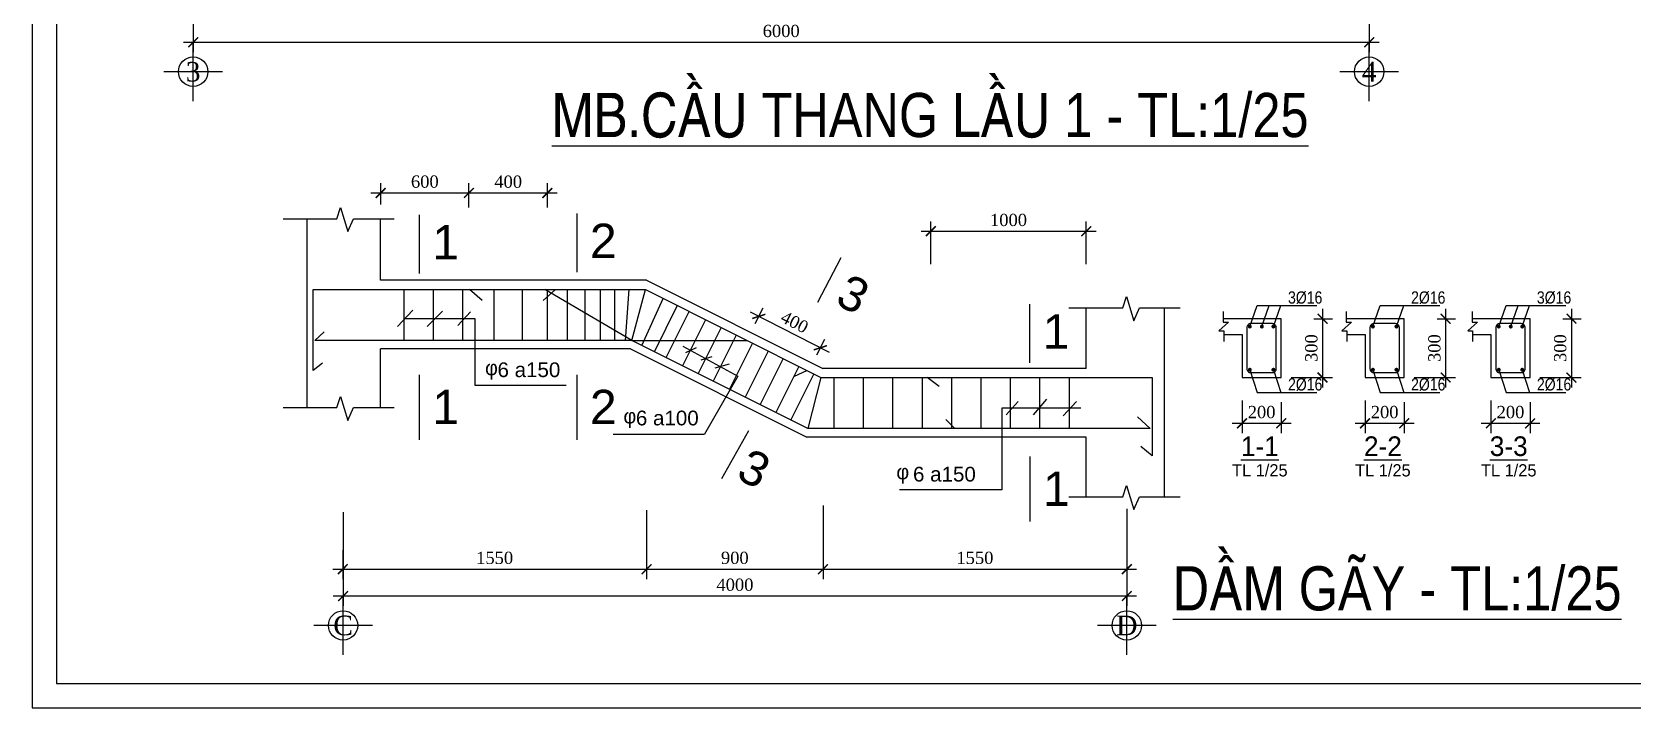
# Model space of a CAD drawing. Extents: x 394 to 4072, y -2056 to 755.
# Drawn here: x 3231.5 to 3558.2, y 160.5 to 298.3 of the extents above; entities that cross this region are included whole.
import ezdxf
from ezdxf.enums import TextEntityAlignment as Align

# ---------------------------------------------------------------- set-up
doc = ezdxf.new("R2010")
doc.units = 0
doc.header["$MEASUREMENT"] = 0
doc.layers.get('0').update_dxf_attribs({"linetype": 'CONTINUOUS'})
doc.layers.get('DEFPOINTS').update_dxf_attribs({"linetype": 'CONTINUOUS'})
for name, color, linetype in [('cot', 8, 'CONTINUOUS'), ('DAI', 3, 'CONTINUOUS'), ('DIM', 1, 'CONTINUOUS'), ('MOTAAR', 1, 'CONTINUOUS'), ('TEXT', 7, 'CONTINUOUS'), ('THEP', 6, 'CONTINUOUS'), ('TU1', 9, 'CONTINUOUS'), ('TUONG', 7, 'CONTINUOUS')]:
    doc.layers.add(name, color=color, linetype=linetype)
doc.styles.add('DIM-NEW', font='')
doc.styles.add('T1', font='romans.shx')
doc.styles.add('T2', font='')
doc.styles.add('VNI-TIMES', font='')
doc.styles.get('DIM-NEW').set_extended_font_data('VNI-Helve-Condense')
doc.styles.get('T2').set_extended_font_data('VNI-Times')
doc.styles.get('VNI-TIMES').set_extended_font_data('VNI-Times')
doc.dimstyles.new('TL20', dxfattribs={"dimtxt": 2.5, "dimasz": 2, "dimexe": 2, "dimexo": 2, "dimgap": 1, "dimtad": 1, "dimdec": 0, "dimlfac": 20, "dimzin": 0, "dimdsep": 46, "dimtxsty": 'T2', "dimblk": 'ARCHTICK', "dimcen": 2.5, "dimdle": 2, "dimclrd": 1, "dimclre": 1, "dimclrt": 2, "dimadec": 0, "dimazin": 0, "dimtfac": 1, "dimtdec": 0, "dimtix": 1, "dimtofl": 0, "dimtmove": 0, "dimatfit": 0, "dimldrblk": 'ARCHTICK', "dimfxl": 1, "dimtolj": 1, "dimtzin": 0, "dimlwd": -1, "dimlwe": -1, "dimarcsym": 0})
doc.dimstyles.new('TL25', dxfattribs={"dimtxt": 2.5, "dimasz": 2, "dimexe": 2, "dimexo": 2, "dimgap": 1, "dimtad": 1, "dimdec": 0, "dimlfac": 25, "dimzin": 0, "dimdsep": 46, "dimtxsty": 'T2', "dimblk": 'ARCHTICK', "dimcen": 2.5, "dimdle": 2, "dimclrd": 1, "dimclre": 1, "dimclrt": 2, "dimadec": 0, "dimazin": 0, "dimtfac": 1, "dimtdec": 0, "dimtix": 1, "dimtofl": 0, "dimtmove": 0, "dimatfit": 0, "dimldrblk": 'ARCHTICK', "dimfxl": 1, "dimtolj": 1, "dimtzin": 0, "dimlwd": -1, "dimlwe": -1, "dimarcsym": 0})

# ---------------------------------------------------------------- blocks, each defined once
blk = doc.blocks.new('_ARCHTICK')
at = {"color": 0, "linetype": 'ByBlock', "const_width": 0.15}
blk.add_lwpolyline([(-0.5, -0.5), (0.5, 0.5)], dxfattribs=at)
blk = doc.blocks.new('*D128')
at = {"layer": 'DEFPOINTS', "color": 0, "transparency": 16777216}
for p in [(3454.92, 203.11), (3392.92, 194.61), (3454.92, 188.79)]:
    blk.add_point(p, dxfattribs=at)
at = {"layer": 'TUONG', "color": 1, "transparency": 16777216}
for p, q in [((3454.92, 201.11), (3454.92, 186.79)), ((3392.92, 192.61), (3392.92, 186.79)), ((3390.92, 188.79), (3456.92, 188.79))]:
    blk.add_line(p, q, dxfattribs=at)
at = {"layer": 'TUONG', "color": 1, "transparency": 16777216, "xscale": 2, "yscale": 2, "zscale": 2, "rotation": 180}
blk.add_blockref('_ARCHTICK', (3392.92, 188.79), dxfattribs=at)
at = {"layer": 'TUONG', "color": 1, "transparency": 16777216, "xscale": 2, "yscale": 2, "zscale": 2}
blk.add_blockref('_ARCHTICK', (3454.92, 188.79), dxfattribs=at)
at = {"layer": 'TUONG', "color": 2, "transparency": 16777216, "insert": (3423.92, 191.09), "char_height": 2.5, "attachment_point": 5, "style": 'T2'}
blk.add_mtext('\\A1;1550', dxfattribs=at)
blk = doc.blocks.new('*D129')
at = {"layer": 'DEFPOINTS', "color": 0, "transparency": 16777216}
for p in [(3392.92, 203.77), (3356.92, 197.46), (3392.92, 188.79)]:
    blk.add_point(p, dxfattribs=at)
at = {"layer": 'TUONG', "color": 1, "transparency": 16777216}
for p, q in [((3392.92, 201.77), (3392.92, 186.79)), ((3356.92, 195.46), (3356.92, 186.79)), ((3354.92, 188.79), (3394.92, 188.79))]:
    blk.add_line(p, q, dxfattribs=at)
at = {"layer": 'TUONG', "color": 1, "transparency": 16777216, "xscale": 2, "yscale": 2, "zscale": 2, "rotation": 180}
blk.add_blockref('_ARCHTICK', (3356.92, 188.79), dxfattribs=at)
at = {"layer": 'TUONG', "color": 1, "transparency": 16777216, "xscale": 2, "yscale": 2, "zscale": 2}
blk.add_blockref('_ARCHTICK', (3392.92, 188.79), dxfattribs=at)
at = {"layer": 'TUONG', "color": 2, "transparency": 16777216, "insert": (3374.92, 191.09), "char_height": 2.5, "attachment_point": 5, "style": 'T2'}
blk.add_mtext('\\A1;900', dxfattribs=at)
blk = doc.blocks.new('*D130')
at = {"layer": 'DEFPOINTS', "color": 0, "transparency": 16777216}
for p in [(3378.2, 237.14), (3392.37, 233.94), (3390.74, 230.75)]:
    blk.add_point(p, dxfattribs=at)
at = {"layer": 'TUONG', "color": 1, "transparency": 16777216}
for p, q in [((3379.11, 238.92), (3380.73, 242.12)), ((3378.04, 241.24), (3394.15, 233.03)), ((3391.65, 232.53), (3393.27, 235.72))]:
    blk.add_line(p, q, dxfattribs=at)
at = {"layer": 'TUONG', "color": 1, "transparency": 16777216, "xscale": 2, "yscale": 2, "zscale": 2}
for p, rotation in [((3379.82, 240.34), 152.9800203264659), ((3392.37, 233.94), 332.980020326466)]:
    blk.add_blockref('_ARCHTICK', p, dxfattribs=dict(at, rotation=rotation))
at = {"layer": 'TUONG', "color": 2, "transparency": 16777216, "insert": (3387.13, 239.17), "char_height": 2.5, "attachment_point": 5, "rotation": 332.98, "style": 'T2'}
blk.add_mtext('\\A1;400', dxfattribs=at)
blk = doc.blocks.new('*D131')
at = {"layer": 'DEFPOINTS', "color": 0, "transparency": 16777216}
for p in [(3294.98, 202.41), (3454.92, 192.35), (3454.92, 183.33)]:
    blk.add_point(p, dxfattribs=at)
at = {"layer": 'TUONG', "color": 1, "transparency": 16777216}
for p, q in [((3294.98, 200.41), (3294.98, 181.33)), ((3454.92, 190.35), (3454.92, 181.33)), ((3292.98, 183.33), (3456.92, 183.33))]:
    blk.add_line(p, q, dxfattribs=at)
at = {"layer": 'TUONG', "color": 1, "transparency": 16777216, "xscale": 2, "yscale": 2, "zscale": 2, "rotation": 180}
blk.add_blockref('_ARCHTICK', (3294.98, 183.33), dxfattribs=at)
at = {"layer": 'TUONG', "color": 1, "transparency": 16777216, "xscale": 2, "yscale": 2, "zscale": 2}
blk.add_blockref('_ARCHTICK', (3454.92, 183.33), dxfattribs=at)
at = {"layer": 'TUONG', "color": 2, "transparency": 16777216, "insert": (3374.95, 185.61), "char_height": 2.5, "attachment_point": 5, "style": 'T2'}
blk.add_mtext('\\A1;4000', dxfattribs=at)
blk = doc.blocks.new('*D132')
at = {"layer": 'DEFPOINTS', "color": 0, "transparency": 16777216}
for p in [(3356.92, 202.86), (3294.91, 194.69), (3356.92, 188.79)]:
    blk.add_point(p, dxfattribs=at)
at = {"layer": 'TUONG', "color": 1, "transparency": 16777216}
for p, q in [((3356.92, 200.86), (3356.92, 186.79)), ((3294.91, 192.69), (3294.91, 186.79)), ((3292.91, 188.79), (3358.92, 188.79))]:
    blk.add_line(p, q, dxfattribs=at)
at = {"layer": 'TUONG', "color": 1, "transparency": 16777216, "xscale": 2, "yscale": 2, "zscale": 2, "rotation": 180}
blk.add_blockref('_ARCHTICK', (3294.91, 188.79), dxfattribs=at)
at = {"layer": 'TUONG', "color": 1, "transparency": 16777216, "xscale": 2, "yscale": 2, "zscale": 2}
blk.add_blockref('_ARCHTICK', (3356.92, 188.79), dxfattribs=at)
at = {"layer": 'TUONG', "color": 2, "transparency": 16777216, "insert": (3325.91, 191.09), "char_height": 2.5, "attachment_point": 5, "style": 'T2'}
blk.add_mtext('\\A1;1550', dxfattribs=at)
blk = doc.blocks.new('*D133')
at = {"layer": 'DEFPOINTS', "color": 0, "transparency": 16777216}
for p in [(3336.67, 265.51), (3320.67, 260.55), (3336.67, 260.55)]:
    blk.add_point(p, dxfattribs=at)
at = {"layer": 'TUONG', "color": 1, "transparency": 16777216}
for p, q in [((3318.67, 265.51), (3338.67, 265.51)), ((3320.67, 262.55), (3320.67, 267.51)), ((3336.67, 262.55), (3336.67, 267.51))]:
    blk.add_line(p, q, dxfattribs=at)
at = {"layer": 'TUONG', "color": 1, "transparency": 16777216, "xscale": 2, "yscale": 2, "zscale": 2, "rotation": 180}
blk.add_blockref('_ARCHTICK', (3320.67, 265.51), dxfattribs=at)
at = {"layer": 'TUONG', "color": 1, "transparency": 16777216, "xscale": 2, "yscale": 2, "zscale": 2}
blk.add_blockref('_ARCHTICK', (3336.67, 265.51), dxfattribs=at)
at = {"layer": 'TUONG', "color": 2, "transparency": 16777216, "insert": (3328.67, 267.79), "char_height": 2.5, "attachment_point": 5, "style": 'T2'}
blk.add_mtext('\\A1;400', dxfattribs=at)
blk = doc.blocks.new('*D134')
at = {"layer": 'DEFPOINTS', "color": 0, "transparency": 16777216}
for p in [(3446.65, 257.71), (3414.92, 249.02), (3446.65, 249.02)]:
    blk.add_point(p, dxfattribs=at)
at = {"layer": 'TUONG', "color": 1, "transparency": 16777216}
for p, q in [((3414.92, 251.02), (3414.92, 259.71)), ((3446.65, 251.02), (3446.65, 259.71)), ((3412.92, 257.71), (3448.65, 257.71))]:
    blk.add_line(p, q, dxfattribs=at)
at = {"layer": 'TUONG', "color": 1, "transparency": 16777216, "xscale": 2, "yscale": 2, "zscale": 2, "rotation": 180}
blk.add_blockref('_ARCHTICK', (3414.92, 257.71), dxfattribs=at)
at = {"layer": 'TUONG', "color": 1, "transparency": 16777216, "xscale": 2, "yscale": 2, "zscale": 2}
blk.add_blockref('_ARCHTICK', (3446.65, 257.71), dxfattribs=at)
at = {"layer": 'TUONG', "color": 2, "transparency": 16777216, "insert": (3430.78, 259.99), "char_height": 2.5, "attachment_point": 5, "style": 'T2'}
blk.add_mtext('\\A1;1000', dxfattribs=at)
blk = doc.blocks.new('*D135')
at = {"layer": 'DEFPOINTS', "color": 0, "transparency": 16777216}
for p in [(3320.67, 265.51), (3302.65, 261.18), (3320.67, 260.55)]:
    blk.add_point(p, dxfattribs=at)
at = {"layer": 'TUONG', "color": 1, "transparency": 16777216}
for p, q in [((3300.65, 265.51), (3322.67, 265.51)), ((3302.65, 263.18), (3302.65, 267.51)), ((3320.67, 262.55), (3320.67, 267.51))]:
    blk.add_line(p, q, dxfattribs=at)
at = {"layer": 'TUONG', "color": 1, "transparency": 16777216, "xscale": 2, "yscale": 2, "zscale": 2, "rotation": 180}
blk.add_blockref('_ARCHTICK', (3302.65, 265.51), dxfattribs=at)
at = {"layer": 'TUONG', "color": 1, "transparency": 16777216, "xscale": 2, "yscale": 2, "zscale": 2}
blk.add_blockref('_ARCHTICK', (3320.67, 265.51), dxfattribs=at)
at = {"layer": 'TUONG', "color": 2, "transparency": 16777216, "insert": (3311.66, 267.81), "char_height": 2.5, "attachment_point": 5, "style": 'T2'}
blk.add_mtext('\\A1;600', dxfattribs=at)
blk = doc.blocks.new('*D139')
at = {"layer": 'DEFPOINTS', "color": 0, "transparency": 16777216}
for p in [(3478.43, 225.21), (3486.43, 224.85), (3486.43, 218.54)]:
    blk.add_point(p, dxfattribs=at)
at = {"layer": 'TUONG', "color": 1, "transparency": 16777216}
for p, q in [((3478.43, 223.21), (3478.43, 216.54)), ((3486.43, 222.85), (3486.43, 216.54)), ((3476.43, 218.54), (3488.43, 218.54))]:
    blk.add_line(p, q, dxfattribs=at)
at = {"layer": 'TUONG', "color": 1, "transparency": 16777216, "xscale": 2, "yscale": 2, "zscale": 2, "rotation": 180}
blk.add_blockref('_ARCHTICK', (3478.43, 218.54), dxfattribs=at)
at = {"layer": 'TUONG', "color": 1, "transparency": 16777216, "xscale": 2, "yscale": 2, "zscale": 2}
blk.add_blockref('_ARCHTICK', (3486.43, 218.54), dxfattribs=at)
at = {"layer": 'TUONG', "color": 2, "transparency": 16777216, "insert": (3482.43, 220.82), "char_height": 2.5, "attachment_point": 5, "style": 'T2'}
blk.add_mtext('\\A1;200', dxfattribs=at)
blk = doc.blocks.new('*D138')
at = {"layer": 'DEFPOINTS', "color": 0, "transparency": 16777216}
for p in [(3491.11, 239.87), (3486.43, 227.87), (3494.87, 227.87)]:
    blk.add_point(p, dxfattribs=at)
at = {"layer": 'TUONG', "color": 1, "transparency": 16777216}
for p, q in [((3494.87, 241.87), (3494.87, 225.87)), ((3493.11, 239.87), (3496.87, 239.87)), ((3488.43, 227.87), (3496.87, 227.87))]:
    blk.add_line(p, q, dxfattribs=at)
at = {"layer": 'TUONG', "color": 1, "transparency": 16777216, "xscale": 2, "yscale": 2, "zscale": 2}
for p, rotation in [((3494.87, 239.87), 90), ((3494.87, 227.87), 270)]:
    blk.add_blockref('_ARCHTICK', p, dxfattribs=dict(at, rotation=rotation))
at = {"layer": 'TUONG', "color": 2, "transparency": 16777216, "insert": (3492.59, 233.87), "char_height": 2.5, "attachment_point": 5, "rotation": 90, "style": 'T2'}
blk.add_mtext('\\A1;300', dxfattribs=at)
blk = doc.blocks.new('*D141')
at = {"layer": 'DEFPOINTS', "color": 0, "transparency": 16777216}
for p in [(3516.23, 239.87), (3511.54, 227.87), (3519.98, 227.87)]:
    blk.add_point(p, dxfattribs=at)
at = {"layer": 'TUONG', "color": 1, "transparency": 16777216}
for p, q in [((3519.98, 241.87), (3519.98, 225.87)), ((3518.23, 239.87), (3521.98, 239.87)), ((3513.54, 227.87), (3521.98, 227.87))]:
    blk.add_line(p, q, dxfattribs=at)
at = {"layer": 'TUONG', "color": 1, "transparency": 16777216, "xscale": 2, "yscale": 2, "zscale": 2}
for p, rotation in [((3519.98, 239.87), 90), ((3519.98, 227.87), 270)]:
    blk.add_blockref('_ARCHTICK', p, dxfattribs=dict(at, rotation=rotation))
at = {"layer": 'TUONG', "color": 2, "transparency": 16777216, "insert": (3517.7, 233.87), "char_height": 2.5, "attachment_point": 5, "rotation": 90, "style": 'T2'}
blk.add_mtext('\\A1;300', dxfattribs=at)
blk = doc.blocks.new('*D140')
at = {"layer": 'DEFPOINTS', "color": 0, "transparency": 16777216}
for p in [(3503.54, 225.21), (3511.54, 224.85), (3511.54, 218.54)]:
    blk.add_point(p, dxfattribs=at)
at = {"layer": 'TUONG', "color": 1, "transparency": 16777216}
for p, q in [((3503.54, 223.21), (3503.54, 216.54)), ((3511.54, 222.85), (3511.54, 216.54)), ((3501.54, 218.54), (3513.54, 218.54))]:
    blk.add_line(p, q, dxfattribs=at)
at = {"layer": 'TUONG', "color": 1, "transparency": 16777216, "xscale": 2, "yscale": 2, "zscale": 2, "rotation": 180}
blk.add_blockref('_ARCHTICK', (3503.54, 218.54), dxfattribs=at)
at = {"layer": 'TUONG', "color": 1, "transparency": 16777216, "xscale": 2, "yscale": 2, "zscale": 2}
blk.add_blockref('_ARCHTICK', (3511.54, 218.54), dxfattribs=at)
at = {"layer": 'TUONG', "color": 2, "transparency": 16777216, "insert": (3507.54, 220.82), "char_height": 2.5, "attachment_point": 5, "style": 'T2'}
blk.add_mtext('\\A1;200', dxfattribs=at)
blk = doc.blocks.new('*D143')
at = {"layer": 'DEFPOINTS', "color": 0, "transparency": 16777216}
for p in [(3541.9, 239.87), (3537.22, 227.87), (3545.66, 227.87)]:
    blk.add_point(p, dxfattribs=at)
at = {"layer": 'TUONG', "color": 1, "transparency": 16777216}
for p, q in [((3545.66, 241.87), (3545.66, 225.87)), ((3543.9, 239.87), (3547.66, 239.87)), ((3539.22, 227.87), (3547.66, 227.87))]:
    blk.add_line(p, q, dxfattribs=at)
at = {"layer": 'TUONG', "color": 1, "transparency": 16777216, "xscale": 2, "yscale": 2, "zscale": 2}
for p, rotation in [((3545.66, 239.87), 90), ((3545.66, 227.87), 270)]:
    blk.add_blockref('_ARCHTICK', p, dxfattribs=dict(at, rotation=rotation))
at = {"layer": 'TUONG', "color": 2, "transparency": 16777216, "insert": (3543.38, 233.87), "char_height": 2.5, "attachment_point": 5, "rotation": 90, "style": 'T2'}
blk.add_mtext('\\A1;300', dxfattribs=at)
blk = doc.blocks.new('*D142')
at = {"layer": 'DEFPOINTS', "color": 0, "transparency": 16777216}
for p in [(3529.22, 225.21), (3537.22, 224.85), (3537.22, 218.54)]:
    blk.add_point(p, dxfattribs=at)
at = {"layer": 'TUONG', "color": 1, "transparency": 16777216}
for p, q in [((3529.22, 223.21), (3529.22, 216.54)), ((3537.22, 222.85), (3537.22, 216.54)), ((3527.22, 218.54), (3539.22, 218.54))]:
    blk.add_line(p, q, dxfattribs=at)
at = {"layer": 'TUONG', "color": 1, "transparency": 16777216, "xscale": 2, "yscale": 2, "zscale": 2, "rotation": 180}
blk.add_blockref('_ARCHTICK', (3529.22, 218.54), dxfattribs=at)
at = {"layer": 'TUONG', "color": 1, "transparency": 16777216, "xscale": 2, "yscale": 2, "zscale": 2}
blk.add_blockref('_ARCHTICK', (3537.22, 218.54), dxfattribs=at)
at = {"layer": 'TUONG', "color": 2, "transparency": 16777216, "insert": (3533.22, 220.82), "char_height": 2.5, "attachment_point": 5, "style": 'T2'}
blk.add_mtext('\\A1;200', dxfattribs=at)
blk = doc.blocks.new('*D148')
at = {"layer": 'DEFPOINTS', "color": 0, "transparency": 16777216}
for p in [(3264.38, 304.01), (3504.39, 304.01), (3504.39, 296.24)]:
    blk.add_point(p, dxfattribs=at)
at = {"layer": 'TUONG', "color": 1, "transparency": 16777216}
for p, q in [((3264.38, 302.01), (3264.38, 294.24)), ((3504.39, 302.01), (3504.39, 294.24)), ((3262.38, 296.24), (3506.39, 296.24))]:
    blk.add_line(p, q, dxfattribs=at)
at = {"layer": 'TUONG', "color": 1, "transparency": 16777216, "xscale": 2, "yscale": 2, "zscale": 2, "rotation": 180}
blk.add_blockref('_ARCHTICK', (3264.38, 296.24), dxfattribs=at)
at = {"layer": 'TUONG', "color": 1, "transparency": 16777216, "xscale": 2, "yscale": 2, "zscale": 2}
blk.add_blockref('_ARCHTICK', (3504.39, 296.24), dxfattribs=at)
at = {"layer": 'TUONG', "color": 2, "transparency": 16777216, "insert": (3384.39, 298.53), "char_height": 2.5, "attachment_point": 5, "style": 'T2'}
blk.add_mtext('\\A1;6000', dxfattribs=at)
blk = doc.blocks.new('truc2')
at = {"layer": 'MOTAAR'}
for p, q in [((0, -15), (0, 0)), ((7.5, -7.5), (-7.5, -7.5))]:
    blk.add_line(p, q, dxfattribs=at)
blk.add_lwpolyline([(0, -3.5), (0, -1.84)], dxfattribs=at)
blk.add_circle((0, -7.5), 3.75, dxfattribs=at)
at = {"layer": 'TEXT', "style": 'T2'}
blk.add_attdef('1', text='', height=5, dxfattribs=at).set_placement((0, -7.5), align=Align.MIDDLE_CENTER)

msp = doc.modelspace()

# ---------------------------------------------------------------- linework, layer by layer
at = {"layer": 'cot', "lineweight": -2, "ltscale": 10}
for points in [[(3282.728, 260.269), (3293.694, 260.269), (3294.45, 262.536), (3295.963, 257.625), (3297.097, 260.269), (3305.416, 260.269)], [(3443.109, 242.113), (3454.075, 242.113), (3454.831, 244.38), (3456.343, 239.469), (3457.478, 242.113), (3465.797, 242.113)], [(3480.03, 238.268), (3481.533, 242.547), (3493.704, 242.547)], [(3482.484, 238.268), (3483.986, 242.547)], [(3484.83, 238.268), (3486.333, 242.547)], [(3505.145, 238.268), (3506.647, 242.547), (3518.819, 242.547)], [(3509.945, 238.268), (3511.447, 242.547)], [(3530.821, 238.268), (3532.324, 242.547), (3544.495, 242.547)], [(3533.275, 238.268), (3534.777, 242.547)], [(3535.621, 238.268), (3537.124, 242.547)], [(3306.085, 238.259), (3309.22, 241.616)], [(3307.277, 239.887), (3321.87, 239.887), (3321.87, 226.315), (3340.51, 226.315)], [(3312.132, 238.259), (3315.268, 241.392)], [(3318.418, 238.508), (3320.949, 241.267)], [(3364.346, 234.282), (3375.528, 228.165), (3368.748, 216.311)], [(3364.957, 233.007), (3367.116, 234.002)], [(3368.029, 231.513), (3370.271, 232.177)], [(3370.935, 229.854), (3373.842, 230.684)], [(3480.03, 229.468), (3481.533, 224.832), (3493.704, 224.832)], [(3484.83, 229.468), (3486.333, 224.832)], [(3505.145, 229.468), (3506.647, 224.832), (3518.819, 224.832)], [(3509.945, 229.468), (3511.447, 224.832)], [(3530.821, 229.468), (3532.324, 224.832), (3544.495, 224.832)], [(3535.621, 229.468), (3537.124, 224.832)], [(3282.728, 221.734), (3293.694, 221.734), (3294.45, 224.001), (3295.963, 219.09), (3297.097, 221.734), (3305.416, 221.734)], [(3430.302, 220.298), (3432.766, 222.984)], [(3435.902, 220.298), (3438.589, 223.431)], [(3441.949, 220.075), (3444.637, 222.984)], [(3445.533, 221.641), (3429.406, 221.641), (3429.406, 205), (3408.561, 205)], [(3350.108, 216.311), (3368.748, 216.311)], [(3443.109, 203.578), (3454.075, 203.578), (3454.831, 205.845), (3456.343, 200.934), (3457.478, 203.578), (3465.797, 203.578)]]:
    msp.add_lwpolyline(points, dxfattribs=at)
at = {"layer": 'DAI'}
for p, q in [((3307.443, 235.428), (3307.443, 245.794)), ((3313.443, 235.428), (3313.443, 245.794)), ((3319.443, 235.428), (3319.443, 245.794)), ((3325.813, 235.428), (3325.813, 245.794)), ((3331.604, 235.428), (3331.604, 245.794)), ((3336.673, 235.428), (3336.673, 245.794)), ((3340.754, 235.428), (3340.754, 245.794)), ((3344.351, 235.428), (3344.351, 245.794)), ((3392.511, 227.876), (3389.843, 217.506))]:
    msp.add_line(p, q, dxfattribs=at)
for points in [[(3347.527, 235.428), (3347.527, 245.794)], [(3350.463, 235.428), (3350.463, 245.794)], [(3352.616, 235.428), (3353.388, 245.794)], [(3353.918, 235.428), (3356.705, 245.794)], [(3355.958, 234.41), (3360.309, 243.99)], [(3363.186, 242.539), (3358.502, 233.172)], [(3360.908, 231.941), (3365.61, 241.337)], [(3368.944, 239.669), (3364.248, 230.275)], [(3372.13, 238.067), (3367.446, 228.7)], [(3375.194, 236.541), (3370.501, 227.156)], [(3378.528, 234.873), (3373.831, 225.479)], [(3381.714, 233.271), (3377.03, 223.904)], [(3384.777, 231.745), (3380.084, 222.36)], [(3387.963, 230.144), (3383.279, 220.777)], [(3391.027, 228.618), (3386.334, 219.232)], [(3395.125, 227.876), (3395.125, 217.506)], [(3401.125, 227.876), (3401.125, 217.506)], [(3407.125, 227.876), (3407.125, 217.506)], [(3413.125, 227.876), (3413.125, 217.506)], [(3419.125, 227.876), (3419.125, 217.506)], [(3425.125, 227.876), (3425.125, 217.506)], [(3431.125, 227.876), (3431.125, 217.506)], [(3437.125, 227.876), (3437.125, 217.506)], [(3443.125, 227.876), (3443.125, 217.506)]]:
    msp.add_lwpolyline(points, dxfattribs=at)
for points in [[(3485.43, 238.068, 0.4142136), (3484.63, 238.868), (3480.23, 238.868, 0.4142136), (3479.43, 238.068), (3479.43, 229.668, 0.4142136), (3480.23, 228.868), (3484.63, 228.868, 0.4142136), (3485.43, 229.668)], [(3510.545, 238.068, 0.4142136), (3509.745, 238.868), (3505.345, 238.868, 0.4142136), (3504.545, 238.068), (3504.545, 229.668, 0.4142136), (3505.345, 228.868), (3509.745, 228.868, 0.4142136), (3510.545, 229.668)], [(3536.221, 238.068, 0.4142136), (3535.421, 238.868), (3531.021, 238.868, 0.4142136), (3530.221, 238.068), (3530.221, 229.668, 0.4142136), (3531.021, 228.868), (3535.421, 228.868, 0.4142136), (3536.221, 229.668)]]:
    msp.add_lwpolyline(points, format="xyb", close=True, dxfattribs=at)
at = {"layer": 'TEXT', "ltscale": 10}
msp.add_lwpolyline([(3231.497, 160.501), (4072.497, 160.501), (4072.497, 754.501), (3231.497, 754.501)], close=True, dxfattribs=at)
at = {"layer": 'THEP', "ltscale": 10}
msp.add_lwpolyline([(3236.497, 165.501), (4067.497, 165.501), (4067.497, 749.501), (3236.497, 749.501)], close=True, dxfattribs=at)
at = {"layer": 'THEP'}
for points in [[(3310.523, 261.054), (3310.523, 249.102)], [(3342.674, 261.318), (3342.674, 249.366)], [(3391.861, 243.258), (3396.657, 252.338)], [(3290.764, 230.781), (3288.849, 229.309), (3288.849, 245.794), (3356.705, 245.794), (3392.511, 227.876), (3460.081, 227.876), (3460.081, 211.931), (3457.756, 213.789)], [(3323.338, 243.56), (3320.782, 245.794)], [(3335.799, 243.56), (3338.355, 245.794)], [(3353.918, 235.428), (3336.167, 245.794)], [(3435.087, 242.844), (3435.087, 230.892)], [(3457.115, 219.83), (3459.673, 217.506), (3389.843, 217.506), (3353.918, 235.428), (3289.218, 235.428), (3291.136, 237.177)], [(3353.918, 235.428), (3377.419, 235.428)], [(3387.091, 228.187), (3389.652, 229.306)], [(3310.523, 228.456), (3310.523, 215.176)], [(3342.674, 228.456), (3342.674, 215.176)], [(3416.66, 226.078), (3414.186, 227.876)], [(3377.725, 217.029), (3372.172, 207.193)], [(3435.154, 211.795), (3435.154, 198.515)]]:
    msp.add_lwpolyline(points, dxfattribs=at)
at = {"layer": 'THEP', "const_width": 0.4}
for points in [[(3479.83, 238.268, 1), (3480.23, 238.268, 1)], [(3482.684, 238.268, -1), (3482.284, 238.268, -1)], [(3485.03, 238.268, -1), (3484.63, 238.268, -1)], [(3504.945, 238.268, 1), (3505.345, 238.268, 1)], [(3510.145, 238.268, -1), (3509.745, 238.268, -1)], [(3530.621, 238.268, 1), (3531.021, 238.268, 1)], [(3533.475, 238.268, -1), (3533.075, 238.268, -1)], [(3535.821, 238.268, -1), (3535.421, 238.268, -1)], [(3479.83, 229.468, -1), (3480.23, 229.468, -1)], [(3485.03, 229.468, 1), (3484.63, 229.468, 1)], [(3504.945, 229.468, -1), (3505.345, 229.468, -1)], [(3510.145, 229.468, 1), (3509.745, 229.468, 1)], [(3530.621, 229.468, -1), (3531.021, 229.468, -1)], [(3535.821, 229.468, 1), (3535.421, 229.468, 1)]]:
    msp.add_lwpolyline(points, format="xyb", close=True, dxfattribs=at)
at = {"layer": 'THEP', "color": 1, "linetype": 'Continuous', "ltscale": 4}
msp.add_lwpolyline([(3418.018, 219.286), (3419.799, 217.506)], dxfattribs=at)
at = {"layer": 'TU1'}
for points in [[(3474.583, 241.368), (3474.583, 239.193), (3475.671, 239.193), (3473.698, 237.389), (3474.708, 237.389), (3474.708, 235.218)], [(3499.698, 241.368), (3499.698, 239.193), (3500.786, 239.193), (3498.813, 237.389), (3499.823, 237.389), (3499.823, 235.218)], [(3525.374, 241.368), (3525.374, 239.193), (3526.463, 239.193), (3524.489, 237.389), (3525.499, 237.389), (3525.499, 235.218)]]:
    msp.add_lwpolyline(points, dxfattribs=at)
at = {"layer": 'TUONG'}
for p, q in [((3287.654, 221.734), (3287.654, 260.269)), ((3302.646, 247.722), (3302.646, 260.269)), ((3356.916, 247.722), (3302.646, 247.722)), ((3356.916, 247.722), (3392.916, 229.722)), ((3446.646, 229.722), (3446.646, 242.113)), ((3462.646, 203.578), (3462.646, 242.113)), ((3486.43, 236.668), (3486.43, 239.868)), ((3511.545, 236.668), (3511.545, 239.868)), ((3537.221, 236.668), (3537.221, 239.868)), ((3353.611, 233.722), (3302.646, 233.722)), ((3302.646, 221.734), (3302.646, 233.722)), ((3353.611, 233.722), (3389.611, 215.722)), ((3446.646, 229.722), (3392.916, 229.722)), ((3446.646, 215.722), (3389.611, 215.722)), ((3446.646, 203.578), (3446.646, 215.722))]:
    msp.add_line(p, q, dxfattribs=at)
for points in [[(3486.43, 239.868), (3474.583, 239.868)], [(3511.545, 239.868), (3499.698, 239.868)], [(3537.221, 239.868), (3525.374, 239.868)], [(3474.739, 236.668), (3478.43, 236.668), (3478.43, 227.868), (3486.43, 227.868), (3486.43, 236.668)], [(3499.854, 236.668), (3503.545, 236.668), (3503.545, 227.868), (3511.545, 227.868), (3511.545, 236.668)], [(3525.53, 236.668), (3529.221, 236.668), (3529.221, 227.868), (3537.221, 227.868), (3537.221, 236.668)]]:
    msp.add_lwpolyline(points, dxfattribs=at)

# ---------------------------------------------------------------- block references
at = {"layer": 'DIM', "ltscale": 10, "xscale": 0.8000000000000002, "yscale": 0.8000000000000002, "zscale": 0.8000000000000002}
for p, values in [((3264.382, 296.237), {'1': '3'}), ((3504.388, 296.237), {'1': '4'}), ((3294.98, 183.331), {'1': 'C'}), ((3454.922, 183.331), {'1': 'D'})]:
    msp.add_blockref('truc2', p, dxfattribs=at).add_auto_attribs(values)

# ---------------------------------------------------------------- texts
at = {"layer": 'TEXT', "style": 'DIM-NEW'}
for s, p in [('%%UMB.CAÀU THANG LAÀU 1 - TL:1/25', (3337.547, 276.906)), ('%%UDAÀM GAÕY - TL:1/25', (3464.301, 180.39))]:
    msp.add_text(s, height=9, dxfattribs=at).set_placement(p)
for s, p in [('3%%25416', (3487.823, 242.947)), ('2%%25416', (3512.938, 242.947)), ('3%%25416', (3538.614, 242.947)), ('2%%25416', (3487.823, 225.232)), ('2%%25416', (3512.938, 225.232)), ('2%%25416', (3538.614, 225.232))]:
    e = msp.add_text(s, height=2.5, dxfattribs=at)
    e.set_placement(p)
    e.dxf.unprotected_set("ltscale", 0)
at = {"layer": 'TEXT', "color": 7, "linetype": 'Continuous', "ltscale": 4, "attachment_point": 1, "style": 'VNI-TIMES'}
for s, insert, char_height, width in [('{\\fVNI-Helve|b0|i0|c0|p2;1}', (3313.212, 258.986), 7, 3.552713678800501e-14), ('{\\fVNI-Helve|b0|i0|c0|p2;2}', (3345.364, 259.25), 7, 21.33881), ('{\\fVNI-Helve|b0|i0|c0|p2;1}', (3437.777, 240.776), 7, 21.33881), ('\\fVNI-Helve|b0|i0|c0|p2;  6 a150', (3324.168, 230.96), 3, 17.00671), ('{\\fVNI-Helve|b0|i0|c0|p2;2}', (3345.364, 225.372), 7, 21.33881), ('{\\fVNI-Helve|b0|i0|c0|p2;1}', (3313.212, 225.372), 7, 3.552713678800501e-14), ('{\\fVNI-Helve|b0|i0|c0|p2;  6 a100}', (3352.407, 221.122), 3, 17.00671), ('\\fVNI-Helve|b0|i0|c0|p2;6 a150', (3411.289, 209.671), 3, 17.00671), ('{\\fVNI-Helve|b0|i0|c0|p2;1}', (3437.844, 208.711), 7, 21.33881)]:
    msp.add_mtext(s, dxfattribs=dict(at, insert=insert, char_height=char_height, width=width))
at = {"layer": 'TEXT', "color": 7, "linetype": 'Continuous', "ltscale": 4, "char_height": 7, "width": 21.33881, "attachment_point": 1, "rotation": 334, "style": 'VNI-TIMES'}
for insert in [(3398.187, 249.236), (3377.993, 213.675)]:
    msp.add_mtext('{\\fVNI-Helve|b0|i0|c0|p2;3}', dxfattribs=dict(at, insert=insert))
at = {"layer": 'TEXT', "color": 7, "linetype": 'Continuous', "char_height": 3, "width": 3.66108, "attachment_point": 1, "style": 'VNI-TIMES'}
for insert in [(3323.961, 231.36), (3352.199, 221.522), (3407.901, 210.136)]:
    msp.add_mtext('\\fSymbol|b0|i0|c2|p18;f', dxfattribs=dict(at, insert=insert))
at = {"layer": 'TEXT', "char_height": 4, "width": 18.66667, "attachment_point": 5, "line_spacing_factor": 0.85, "style": 'T1'}
for s, insert in [('{\\fVNI-Aptima|b0|i0|c0|p2;\\L1-1\\P\\H0.625x;\\lTL 1/25}', (3482.068, 211.773)), ('{\\fVNI-Aptima|b0|i0|c0|p2;\\L2-2\\P\\H0.625x;\\lTL 1/25}', (3507.183, 211.773)), ('{\\fVNI-Aptima|b0|i0|c0|p2;\\L3-3\\P\\H0.625x;\\lTL 1/25}', (3532.859, 211.773))]:
    msp.add_mtext(s, dxfattribs=dict(at, insert=insert))

# ---------------------------------------------------------------- dimensions: what is measured, and where the dimension line sits
at = {"layer": 'TUONG'}
for base, p1, p2, picture, middle in [((3504.388, 296.237), (3264.382, 304.007), (3504.388, 304.007), '*D148', (3384.385, 298.531)), ((3486.43, 218.544), (3478.43, 225.208), (3486.43, 224.851), '*D139', (3482.43, 220.824)), ((3511.545, 218.544), (3503.545, 225.208), (3511.545, 224.851), '*D140', (3507.545, 220.824)), ((3537.221, 218.544), (3529.221, 225.208), (3537.221, 224.851), '*D142', (3533.221, 220.824))]:
    dim = msp.add_linear_dim(base=base, p1=p1, p2=p2, dimstyle='TL25', dxfattribs=at)
    dim.commit()
    dim.dimension.update_dxf_attribs({"geometry": picture, "text_midpoint": middle})
for base, p1, p2, text, picture, middle in [((3320.673, 265.513), (3302.646, 261.183), (3320.673, 260.551), '600', '*D135', (3311.66, 267.807)), ((3336.673, 265.513), (3320.673, 260.551), (3336.673, 260.551), '400', '*D133', (3328.673, 267.792)), ((3446.646, 257.71), (3414.916, 249.017), (3446.646, 249.017), '1000', '*D134', (3430.781, 259.99)), ((3356.916, 188.792), (3294.911, 194.692), (3356.916, 202.86), '1550', '*D132', (3325.914, 191.092)), ((3392.919, 188.792), (3356.916, 197.464), (3392.919, 203.77), '900', '*D129', (3374.917, 191.087)), ((3454.922, 188.792), (3392.917, 194.606), (3454.922, 203.112), '1550', '*D128', (3423.92, 191.092)), ((3454.922, 183.331), (3294.98, 202.407), (3454.922, 192.346), '4000', '*D131', (3374.951, 185.611))]:
    dim = msp.add_linear_dim(base=base, p1=p1, p2=p2, text=text, dimstyle='TL20', override={"dimtmove": 1}, dxfattribs=at)
    dim.commit()
    dim.dimension.update_dxf_attribs({"geometry": picture, "text_midpoint": middle})
dim = msp.add_aligned_dim(p1=(3378.196, 237.142), p2=(3390.738, 230.747), distance=3.584, text='400', dimstyle='TL20', override={"dimtmove": 1}, dxfattribs=at)
dim.commit()
dim.dimension.update_dxf_attribs({"geometry": '*D130', "text_midpoint": (3387.131, 239.168)})
for base, p1, p2, picture, middle in [((3494.867, 227.868), (3491.113, 239.868), (3486.43, 227.868), '*D138', (3492.588, 233.868)), ((3519.982, 227.868), (3516.228, 239.868), (3511.545, 227.868), '*D141', (3517.702, 233.868)), ((3545.658, 227.868), (3541.904, 239.868), (3537.221, 227.868), '*D143', (3543.379, 233.868))]:
    dim = msp.add_linear_dim(base=base, p1=p1, p2=p2, angle=90, dimstyle='TL25', dxfattribs=at)
    dim.commit()
    dim.dimension.update_dxf_attribs({"geometry": picture, "text_midpoint": middle})

doc.saveas('drawing.dxf')
